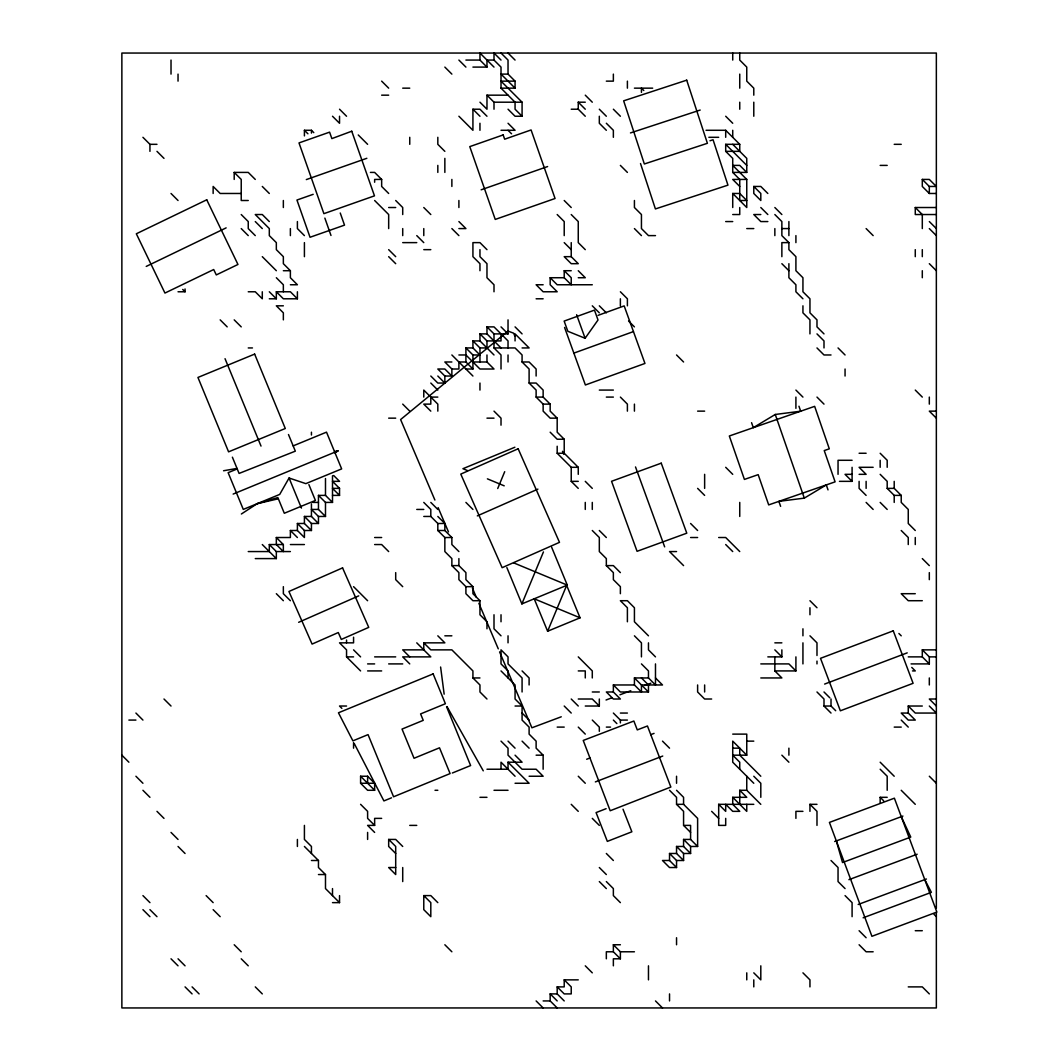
<?xml version="1.0" encoding="UTF-8"?>
<svg xmlns="http://www.w3.org/2000/svg" width="1061" height="1061" viewBox="0 0 1061 1061"><rect width="100%" height="100%" fill="white"/><g stroke="black" fill="none" stroke-linecap="round" stroke-linejoin="round"><path stroke-width="1.5" d="M497.728 488.511L504.704 471.694M506.853 567.555L521.879 603.895L543.444 551.919M547.622 631.229L566.654 585.38L580.062 617.82L547.622 631.229L534.2 598.789L580.062 617.82M293.168 445.885L326.509 432.145L341.655 468.896L305.847 483.644L289.069 478.007L279.706 494.413L243.287 509.413L228.142 472.662L237.213 468.922M585.115 338.273L598.019 319.984L594.465 310.13L564.147 321.085L567.821 331.271L585.115 338.273L576.614 314.732M478.63 355.316L400.607 419.559L434.891 500.036M481.177 353.207L508.033 331.098L513.657 333.207L514.903 336.231M241.377 514.001L257.12 503.71L277.849 497.556L284.308 513.259L315.409 500.447L308.884 484.612M335.037 452.835L338.021 450.885L334.48 451.509M798.96 406.23L800.684 411.204L775.259 414.466L753.297 427.663L751.573 422.689M780.617 506.349L778.88 501.362L804.304 498.126L826.294 484.917L835.1 481.853L824.238 450.58L829.304 448.816L814.649 406.35L729.331 435.991L744.411 479.426L758.177 474.652L768.694 504.903L826.294 484.917L828.018 489.89M226.139 227.876L146.232 266.417M537.9 489.121L477.317 515.885M358.711 595.871L298.658 622.303M233.155 494.068L338.021 450.885M514.864 447.238L462.941 468.697L467.53 470.593M521.879 603.895L567.29 585.115L551.654 547.264M391.509 797.819L383.91 800.922L354.294 743.615M452.357 773.005L470.62 765.551L446.575 706.772M606.11 808.681L596.083 812.593L607.343 841.386L631.865 831.797L623.019 809.211M586.68 759.252L589.956 757.992L610.194 810.75L670.857 787.037L647.449 725.989L637.276 729.902L633.868 721.029L583.232 740.445L589.956 757.992M650.764 734.65L654.053 733.39M595.367 781.904L662.74 756.055M824.622 684.066L907.208 652.86M561.256 716.798L531.906 727.793L499.572 651.878M606.056 699.995L612.237 697.674M619.956 694.783L630.778 690.724M644.677 685.512L650.857 683.191M834.675 841.532L902.924 816.068M917.168 854.211L848.919 879.675M858.177 904.489L926.425 879.012M863.137 917.805L931.386 892.341L924.768 879.635M598.086 315.342L624.173 305.913L644.955 363.446L585.38 384.984L564.585 327.451M573.868 353.114L633.444 331.589M306.311 179.588L366.841 158.288M313.181 194.322L296.947 200.038L310.037 237.266L344.52 225.131L340.249 213.009M547.609 166.55L481.15 189.8M630.473 132.93L700.194 110.052M709.981 140.768L713.058 139.76L727.952 185.144L655.406 208.937L640.512 163.54M257.12 503.71L278.34 498.776M223.566 470.752L237.014 468.418M465.912 60.066L479.957 60.066L486.972 67.095L486.972 60.066L494.002 60.066L501.017 67.095L501.017 88.156L515.062 102.201L515.062 109.217L522.078 116.246L522.078 102.201L501.017 81.14L515.062 81.14L515.062 88.156L501.017 88.156M472.927 67.095L486.972 67.095M515.062 81.14L508.033 74.111L501.017 74.111L515.062 88.156M606.335 81.14L613.364 81.14L613.364 74.111M402.716 88.156L409.745 88.156M634.425 88.156L652.674 88.156M381.655 95.172L388.671 95.172M479.957 102.201L486.972 109.217L486.972 95.172L508.033 95.172M486.972 95.172L494.002 102.201L522.078 102.201M585.274 116.246L578.258 109.217L578.258 102.201L585.274 102.201M458.896 116.246L472.927 130.291L472.927 109.217L479.957 109.217L486.972 116.246M571.229 109.217L578.258 109.217M522.078 116.246L515.062 116.246L508.033 109.217M304.414 135.901L304.414 130.291L311.443 130.291L313.777 132.625M501.017 130.291L515.062 130.291L508.033 123.262M706.042 130.291L725.697 130.291L739.742 144.323L739.742 151.352L725.697 151.352L725.697 144.323L739.742 144.323M708.854 137.307L718.682 137.307M142.93 137.307L149.946 144.323L156.975 144.323M894.211 144.323L901.227 144.323M880.166 165.397L887.195 165.397M234.202 179.428L234.202 172.412L248.247 172.412L255.277 179.428M370.422 172.412L374.639 172.412L381.655 179.428L381.655 186.457L388.671 193.473M725.697 151.352L732.727 158.368L732.727 172.412L746.758 172.412L746.758 158.368L732.727 144.323M381.655 179.428L374.639 179.428L374.639 182.24M732.727 172.412L739.742 179.428L739.742 200.502L746.758 200.502L739.742 193.473L732.727 193.473L746.758 207.518L746.758 179.428L732.727 179.428L739.742 186.457M922.301 179.428L929.317 179.428L936.346 186.457L929.317 186.457L922.301 179.428L922.301 186.457L929.317 193.473L936.346 193.473M753.787 186.457L760.803 193.473L760.803 200.502L753.787 193.473L753.787 186.457L760.803 186.457L767.832 193.473M241.232 193.473L220.171 193.473L213.142 186.457L213.142 193.473M248.247 200.502L241.232 200.502L241.232 179.428L234.202 172.412M388.671 207.518L395.7 207.518M936.346 214.534L915.272 214.534L915.272 207.518L936.346 207.518M732.727 214.534L739.742 214.534L739.742 207.518M760.803 214.534L753.787 214.534L760.803 221.563L767.832 221.563M725.697 221.563L732.727 221.563M458.896 228.579L465.912 228.579L458.896 221.563M746.758 228.579L753.787 228.579M781.864 228.579L788.893 228.579M655.486 235.608L648.47 235.608L641.441 228.579L641.441 214.534L634.425 207.518L634.425 200.502M402.716 242.624L416.761 242.624M823.999 333.897L816.983 326.881L816.983 319.865L809.954 312.836L809.954 298.791L802.938 291.775L802.938 277.73L795.909 270.714L795.909 256.669L788.893 249.653L788.893 242.624L781.864 242.624L781.864 256.669M423.777 249.653L430.806 249.653M571.229 256.669L564.213 256.669L571.229 263.685L578.258 263.685L571.229 256.669L571.229 242.624M283.353 270.714L290.382 270.714L290.382 277.73L297.398 284.759L290.382 284.759M564.213 270.714L571.229 277.73L571.229 284.759L564.213 277.73L564.213 270.714L571.229 270.714M543.139 284.759L536.123 284.759L543.139 291.775L557.184 291.775L550.168 284.759L550.168 277.73L564.213 277.73M578.258 277.73L585.274 277.73L578.258 270.714M592.29 284.759L557.184 284.759L550.168 277.73M178.036 291.775L185.052 291.775L185.052 288.963M248.247 291.775L255.277 291.775L262.292 298.791L262.292 291.775M269.308 298.791L276.337 298.791L276.337 291.775L290.382 291.775L297.398 298.791L297.398 291.775M297.398 298.791L283.353 298.791L276.337 291.775M536.123 298.791L543.139 298.791M283.353 305.82L276.337 305.82L283.353 312.836L283.353 319.865M501.017 347.942L486.972 333.897L486.972 326.881L494.002 326.881L508.033 340.926L508.033 347.942M494.002 354.971L479.957 340.926L479.957 333.897L486.972 333.897M486.972 326.881L494.002 333.897L508.033 333.897L508.033 319.865M472.927 347.942L465.912 347.942L472.927 354.971L479.957 354.971L472.927 347.942L472.927 340.926L479.957 340.926M479.957 333.897L486.972 340.926L501.017 340.926L501.017 333.897M248.247 347.942L252.465 347.942M472.927 340.926L479.957 347.942L486.972 347.942L486.972 340.926M494.002 333.897L494.002 347.942L515.062 347.942L522.078 354.971L522.078 361.987L529.107 369.016L529.107 383.048L536.123 390.077L536.123 397.093L543.139 404.122L550.168 404.122L550.168 411.137L557.184 418.153L557.184 432.198L564.213 439.227L564.213 453.259L578.258 467.304L578.258 474.333M522.078 347.942L529.107 347.942L515.062 333.897L515.062 340.926M458.896 354.971L465.912 354.971L479.957 369.016L494.002 369.016L486.972 361.987L472.927 361.987M831.015 354.971L823.999 354.971L816.983 347.942M451.867 361.987L444.851 361.987L451.867 369.016L458.896 369.016L458.896 361.987L465.912 361.987L472.927 369.016L465.912 369.016M522.078 361.987L529.107 361.987L536.123 369.016L536.123 376.032M451.867 376.032L444.851 369.016L437.822 369.016L444.851 376.032L451.867 376.032L451.867 369.016M444.851 376.032L444.851 383.048L437.822 383.048L430.806 376.032M529.107 383.048L536.123 383.048L543.139 390.077L543.139 397.093L550.168 404.122M599.319 390.077L613.364 390.077M437.822 397.093L430.806 397.093L430.806 404.122L423.777 404.122L430.806 411.137M536.123 397.093L543.139 397.093M606.335 397.093L613.364 397.093M697.621 411.137L704.637 411.137M936.346 411.137L929.317 411.137L936.346 418.153M388.671 418.153L395.7 418.153M486.972 418.153L494.002 418.153M557.184 418.153L550.168 418.153L543.139 411.137L543.139 404.122M564.213 439.227L557.184 439.227L550.168 432.198M557.184 446.243L557.184 453.259L564.213 453.259M859.105 453.259L866.121 453.259M852.089 460.288L838.044 460.288L838.044 474.333M557.184 453.259L571.229 467.304L578.258 467.304M873.15 467.304L859.105 467.304L866.121 474.333L859.105 474.333M852.089 474.333L845.06 474.333L852.089 481.349L839.45 481.349M571.229 467.304L571.229 481.349L578.258 481.349M339.533 495.394L339.533 488.378L332.504 488.378L339.533 495.394L332.504 495.394M880.166 474.333L887.195 481.349L887.195 488.378L894.211 488.378L901.227 495.394L901.227 502.41L908.256 509.439L908.256 523.484L915.272 530.5M318.459 495.394L325.488 495.394L332.504 502.41L325.488 502.41L318.459 495.394L318.459 509.439L325.488 516.455L318.459 516.455L311.443 509.439L318.459 509.439M887.195 488.378L894.211 495.394L901.227 495.394M312.849 502.41L318.459 502.41M416.761 509.439L423.777 509.439M304.414 530.5L304.414 537.516L297.398 530.5L297.398 523.484L304.414 530.5L311.443 530.5L304.414 523.484L304.414 516.455L311.443 516.455L318.459 523.484L318.459 516.455M423.777 516.455L430.806 516.455L437.822 523.484L444.851 523.484L444.851 530.5L451.867 537.516L451.867 544.545L458.896 551.561M297.398 523.484L304.414 523.484M304.414 516.455L311.443 523.484L318.459 523.484M276.337 537.516L283.353 544.545L283.353 551.561L276.337 544.545L276.337 537.516L290.382 537.516L290.382 530.5L297.398 530.5M437.822 523.484L437.822 530.5L444.851 530.5M374.639 537.516L381.655 537.516M437.822 530.5L444.851 537.516L451.867 537.516M690.592 537.516L697.621 537.516M718.682 537.516L725.697 537.516L739.742 551.561M248.247 551.561L269.308 551.561L269.308 544.545L283.353 544.545M290.382 544.545L304.414 544.545M374.639 544.545L381.655 544.545L388.671 551.561M269.308 544.545L276.337 551.561L290.382 551.561M676.547 551.561L669.531 551.561L683.576 565.606M255.277 558.59L276.337 558.59L276.337 551.561M444.851 537.516L444.851 551.561L451.867 558.59L451.867 565.606L458.896 565.606L465.912 572.622L465.912 579.651L472.927 586.667L472.927 593.696L479.957 600.712L479.957 614.757L486.972 621.773L486.972 628.802M592.29 530.5L599.319 537.516L599.319 551.561L606.335 558.59L606.335 565.606L613.364 565.606L620.38 572.622M451.867 565.606L458.896 572.622L458.896 579.651L465.912 586.667L472.927 586.667M915.272 593.696L901.227 593.696L908.256 600.712L922.301 600.712M479.957 600.712L472.927 600.712L465.912 593.696L465.912 586.667M444.851 635.818L451.867 635.818M409.745 656.878L402.716 649.862L423.777 649.862L423.777 642.847L444.851 642.847L437.822 635.818M774.848 642.847L781.864 642.847M922.301 649.862L929.317 656.878L929.317 663.907L922.301 656.878L922.301 649.862L936.346 649.862M353.565 637.223L353.565 642.847L339.533 642.847L346.549 649.862L346.549 656.878L353.565 656.878M374.639 656.878L395.7 656.878M767.832 656.878L781.864 656.878L781.864 649.862M908.256 656.878L922.301 656.878M929.317 656.878L936.346 656.878M367.61 663.907L374.639 663.907M388.671 663.907L402.716 663.907M760.803 663.907L788.893 663.907L795.909 670.923L795.909 656.878M911.067 663.907L929.317 663.907M367.61 670.923L381.655 670.923M578.258 670.923L585.274 670.923L585.274 677.952M774.848 656.878L774.848 670.923L795.909 670.923M912.473 670.923L915.272 670.923L911.77 667.422M423.777 642.847L430.806 649.862L451.867 649.862L472.927 670.923L472.927 677.952L479.957 677.952M655.486 677.952L662.502 684.968L641.441 684.968L641.441 691.984L634.425 684.968L634.425 677.952L648.47 677.952L655.486 684.968L655.486 663.907M760.803 677.952L781.864 677.952L774.848 670.923M613.364 691.984L606.335 691.984L613.364 699.013L620.38 699.013L613.364 691.984L613.364 684.968L634.425 684.968M592.29 691.984L599.319 691.984M641.441 677.952L648.47 684.968L648.47 691.984L620.38 691.984L613.364 684.968M578.258 699.013L592.29 699.013L599.319 706.029L599.319 699.013M711.652 699.013L704.637 699.013L697.621 691.984L697.621 684.968M936.346 699.013L929.317 699.013L936.346 706.029M346.549 706.029L339.533 706.029L341.867 708.377M515.062 706.029L522.078 706.029L522.078 720.074L529.107 727.103L529.107 734.119L536.123 741.135L536.123 748.164L543.139 755.18L543.139 769.225M585.274 706.029L599.319 706.029M816.983 691.984L823.999 699.013L823.999 706.029L831.015 706.029L835.697 710.711M908.256 713.058L901.227 713.058L908.256 720.074L915.272 720.074L908.256 713.058L908.256 706.029L922.301 706.029M620.38 713.058L627.396 713.058M128.885 720.074L135.914 720.074M613.364 713.058L620.38 720.074L627.396 720.074M557.184 727.103L564.213 727.103M606.335 727.103L610.552 727.103M894.211 727.103L901.227 727.103M732.727 734.119L746.758 734.119L746.758 755.18L732.727 755.18L739.742 762.209L739.742 769.225M746.758 741.135L753.787 741.135M732.727 748.164L739.742 748.164L739.742 755.18L760.803 776.241M536.123 755.18L543.139 755.18M486.972 769.225L508.033 769.225L508.033 762.209L522.078 762.209L515.062 755.18M360.594 776.241L367.61 776.241L374.639 783.27L374.639 790.286L367.61 790.286L360.594 783.27L360.594 776.241L374.639 790.286M529.107 776.241L543.139 776.241L536.123 769.225L522.078 769.225L508.033 755.18L508.033 748.164L501.017 741.135M360.594 783.27L374.639 783.27M515.062 783.27L529.107 783.27L508.033 762.209M435.023 790.286L437.822 790.286M494.002 790.286L508.033 790.286M739.742 804.331L739.742 790.286L746.758 790.286L760.803 804.331M479.957 797.315L486.972 797.315M725.697 818.376L725.697 825.392L718.682 825.392L718.682 804.331L725.697 811.347L725.697 804.331L732.727 811.347L739.742 811.347L732.727 804.331L732.727 797.315L746.758 797.315L739.742 790.286M880.166 802.925L880.166 797.315L887.195 797.315M669.531 790.286L676.547 797.315L676.547 804.331L683.576 804.331L697.621 818.376L697.621 846.466L690.592 846.466L683.576 839.437L683.576 846.466L690.592 853.482L683.576 853.482L676.547 846.466L683.576 846.466M718.682 804.331L753.787 804.331M809.954 811.347L809.954 804.331L816.983 804.331M802.938 811.347L795.909 811.347L795.909 818.376M381.655 818.376L374.639 818.376L374.639 825.392L367.61 825.392L374.639 832.421M409.745 825.392L416.761 825.392M676.547 804.331L683.576 811.347L683.576 825.392L690.592 825.392L690.592 839.437L697.621 846.466M395.7 853.482L388.671 846.466L388.671 839.437L395.7 839.437L402.716 846.466M683.576 839.437L690.592 839.437M669.531 853.482L676.547 853.482L683.576 860.498L676.547 860.498L669.531 853.482L669.531 860.498L676.547 867.527L669.531 867.527L662.502 860.498L669.531 860.498M311.443 860.498L318.459 860.498L318.459 867.527L325.488 874.543L325.488 888.587L339.533 902.632L332.504 902.632M395.7 867.527L388.671 867.527L395.7 874.543L395.7 846.466L388.671 839.437M318.459 874.543L325.488 874.543M423.777 895.603L430.806 902.632L430.806 916.677L423.777 909.648L423.777 895.603L430.806 895.603L437.822 902.632M915.272 930.709L922.301 930.709M613.364 944.754L620.38 951.783L620.38 958.799L613.364 951.783L613.364 944.754L620.38 944.754M613.364 951.783L606.335 951.783L606.335 958.799M620.38 951.783L634.425 951.783M873.15 951.783L866.121 951.783L859.105 944.754M620.38 958.799L613.364 958.799L613.364 965.828M564.213 1000.934L557.184 993.905L557.184 986.889L564.213 986.889L564.213 979.86L578.258 979.86M908.256 986.889L922.301 986.889L929.317 993.905M557.184 1007.95L550.168 1000.934L550.168 993.905L557.184 993.905M543.139 1000.934L550.168 1000.934M487.397 478.843L504.214 485.832M513.803 562.914L567.29 585.115M915.272 207.518L922.301 214.534L922.301 228.579M929.317 221.563L936.346 228.579M929.317 228.579L936.346 235.608M929.317 263.685L936.346 270.714M866.121 228.579L873.15 235.608M725.697 116.246L732.727 123.262M725.697 144.323L746.758 165.397M746.758 172.412L739.742 165.397L732.727 165.397L746.758 179.428M774.848 207.518L781.864 214.534M774.848 214.534L781.864 221.563L781.864 235.608L788.893 242.624M643.788 90.503L641.441 88.156L641.441 92.373M760.803 207.518L767.832 214.534M915.272 390.077L922.301 397.093M781.864 263.685L788.893 270.714M613.364 109.217L620.38 116.246M802.938 298.791L795.909 291.775L795.909 284.759L788.893 277.73L788.893 263.685M585.274 95.172L592.29 102.201M599.319 109.217L606.335 116.246M838.044 347.942L845.06 354.971M606.335 123.262L613.364 130.291L613.364 137.307M816.983 333.897L823.999 340.926L823.999 347.942M578.258 102.201L585.274 109.217M606.335 130.291L599.319 123.262L599.319 116.246M508.033 53.05L515.062 60.066M620.38 165.397L627.396 172.412M501.017 53.05L508.033 60.066L508.033 74.111M501.017 60.066L494.002 53.05L494.002 60.066M494.002 67.095L479.957 53.05L479.957 60.066M880.166 453.259L887.195 460.288L887.195 467.304M816.983 397.093L823.999 404.122M634.425 228.579L641.441 235.608M795.909 390.077L802.938 397.093M458.896 60.066L465.912 67.095M444.851 67.095L451.867 74.111M508.033 130.291L511.548 133.792M880.166 502.41L887.195 509.439M866.121 495.394L859.105 488.378L859.105 481.349M901.227 530.5L908.256 537.516L908.256 544.545M472.927 109.217L479.957 116.246M564.213 200.502L571.229 207.518M866.121 502.41L873.15 509.439M922.301 558.59L929.317 565.606M571.229 214.534L578.258 221.563L578.258 242.624L585.274 249.653M557.184 214.534L564.213 221.563L564.213 235.608M620.38 291.775L627.396 298.791L627.396 305.82M564.213 242.624L571.229 249.653M676.547 354.971L683.576 361.987M628.576 321.032L634.425 326.881M381.655 81.14L388.671 88.156M444.851 151.352L437.822 144.323L437.822 137.307M599.319 305.82L606.335 312.836M592.29 305.82L599.319 312.836M898.892 633.483L901.227 635.818M725.697 467.304L732.727 474.333M486.972 249.653L479.957 242.624L472.927 242.624L472.927 256.669L479.957 263.685L479.957 270.714M339.533 109.217L346.549 116.246M358.247 134.959L367.61 144.323M451.867 228.579L458.896 235.608M620.38 397.093L627.396 404.122L627.396 411.137M929.317 706.029L936.346 713.058L915.272 713.058L908.256 706.029M332.504 116.246L339.533 123.262L339.533 116.246M423.777 207.518L430.806 214.534M697.621 488.378L704.637 495.394M809.954 600.712L816.983 607.741M395.7 200.502L402.716 207.518L402.716 214.534M515.062 326.881L522.078 333.897M416.761 235.608L423.777 242.624M725.697 544.545L732.727 551.561M901.227 720.074L908.256 727.103M304.414 130.291L307.929 133.792M374.639 200.502L388.671 214.534L388.671 228.579M501.017 326.881L508.033 333.897M809.954 635.818L816.983 642.847L816.983 655.486M690.592 523.484L697.621 530.5M929.317 776.241L936.346 783.27M494.002 347.942L501.017 354.971L501.017 369.016M388.671 249.653L395.7 256.669M388.671 256.669L395.7 263.685M823.999 691.984L829.848 697.846M774.848 649.862L781.864 656.878M823.999 706.029L831.015 713.058M880.166 762.209L894.211 776.241M880.166 769.225L887.195 776.241L887.195 790.286M901.227 790.286L915.272 804.331M585.274 481.349L592.29 488.378M451.867 354.971L472.927 376.032M571.229 481.349L578.258 488.378M494.002 411.137L501.017 418.153L501.017 425.182M880.166 797.315L883.68 800.816M262.292 186.457L269.308 193.473M304.414 235.608L297.398 228.579L297.398 221.563M599.319 530.5L606.335 537.516M437.822 376.032L444.851 383.048M269.308 221.563L262.292 214.534L255.277 214.534L269.308 228.579L269.308 235.608L276.337 242.624L276.337 249.653L283.353 256.669L283.353 263.685L290.382 270.714M430.806 383.048L437.822 390.077M606.335 565.606L613.364 572.622L613.364 579.651L620.38 586.667L620.38 593.696M255.277 221.563L262.292 228.579M241.232 214.534L248.247 221.563L248.247 228.579L255.277 235.608M781.864 755.18L788.893 762.209M933.998 914.33L936.346 916.677M241.232 228.579L248.247 235.608M648.47 635.818L634.425 621.773L634.425 607.741L627.396 600.712L620.38 600.712L627.396 607.741L627.396 621.773M156.975 151.352L163.991 158.368M262.292 256.669L276.337 270.714M809.954 804.331L816.983 811.347L816.983 825.392M276.337 277.73L283.353 284.759L283.353 291.775M402.716 404.122L409.745 411.137M634.425 635.818L641.441 642.847L641.441 656.878M655.486 656.878L648.47 649.862L648.47 642.847M746.758 755.18L732.727 741.135L732.727 762.209L753.787 783.27M171.02 193.473L178.036 200.502M269.308 291.775L276.337 298.791M641.441 663.907L648.47 670.923L648.47 677.952M753.787 776.241L760.803 783.27L760.803 797.315M831.015 860.498L838.044 867.527L838.044 881.572L845.06 888.587M465.912 502.41L472.927 509.439M634.425 677.952L648.47 691.984M845.06 895.603L852.089 902.632L852.089 916.677M732.727 797.315L746.758 811.347L746.758 804.331M430.806 502.41L437.822 509.439M859.105 930.709L866.121 937.738M423.777 502.41L430.806 509.439L430.806 516.455M437.822 516.455L444.851 523.484M578.258 656.878L592.29 670.923L592.29 677.952M662.502 741.135L669.531 748.164M234.202 319.865L241.232 326.881M220.171 319.865L227.187 326.881M711.652 811.347L718.682 818.376M182.717 289.441L185.052 291.775M613.364 720.074L616.865 723.589M676.547 790.286L683.576 797.315L683.576 804.331M571.229 699.013L578.258 706.029M592.29 720.074L599.319 727.103L599.319 731.308M501.017 635.818L494.002 628.802L494.002 614.757M333.671 475.5L339.533 481.349L332.504 481.349L339.533 488.378M564.213 706.029L571.229 713.058M683.576 825.392L690.592 832.421M522.078 670.923L529.107 677.952L529.107 684.968M578.258 727.103L585.274 734.119M501.017 670.923L515.062 684.968L515.062 699.013L522.078 706.029M802.938 972.844L809.954 979.86L809.954 986.889M402.716 586.667L395.7 579.651L395.7 572.622M522.078 713.058L529.107 720.074M578.258 776.241L585.274 783.27M472.927 677.952L479.957 684.968L479.957 691.984L486.972 699.013M522.078 741.135L529.107 748.164M753.787 972.844L760.803 979.86L760.803 965.828M416.761 642.847L430.806 656.878L402.716 656.878L409.745 663.907M592.29 818.376L599.319 825.392M353.565 586.667L367.61 600.712M508.033 741.135L515.062 748.164M571.229 804.331L578.258 811.347M290.382 530.5L297.398 537.516M606.335 853.482L613.364 860.498M515.062 776.241L501.017 762.209L501.017 769.225M599.319 867.527L606.335 874.543M606.335 881.572L613.364 888.587L613.364 895.603L620.38 902.632M262.292 544.545L276.337 558.59M599.319 881.572L606.335 888.587M353.565 649.862L360.594 656.878M290.382 600.712L283.353 593.696L283.353 586.667M346.549 656.878L360.594 670.923M276.337 593.696L283.353 600.712M655.486 1000.934L662.502 1007.95M585.274 965.828L592.29 972.844M564.213 979.86L571.229 986.889L571.229 993.905L564.213 993.905L557.184 986.889M360.594 804.331L367.61 811.347L367.61 818.376L374.639 825.392M550.168 993.905L557.184 1000.934M536.123 1000.934L543.139 1007.95M444.851 944.754L451.867 951.783M163.991 699.013L171.02 706.029M304.414 846.466L318.459 860.498M135.914 713.058L142.93 720.074M121.869 755.18L128.885 762.209M135.914 776.241L142.93 783.27M142.93 790.286L149.946 797.315M156.975 811.347L163.991 818.376M171.02 832.421L178.036 839.437M178.036 846.466L185.052 853.482M206.126 895.603L213.142 902.632M213.142 909.648L220.171 916.677M234.202 944.754L241.232 951.783M241.232 958.799L248.247 965.828M255.277 986.889L262.292 993.905M142.93 895.603L149.946 902.632M149.946 909.648L156.975 916.677M142.93 909.648L149.946 916.677M178.036 958.799L185.052 965.828M171.02 958.799L178.036 965.828M192.081 986.889L199.097 993.905M185.052 986.889L192.081 993.905M446.999 706.586L483.259 770.83M901.28 816.678L936.876 912.062L871.917 936.306L864.781 917.195L829.423 822.421L894.383 798.19L901.28 816.678L910.762 837.076L842.527 862.54L836.333 840.922M438.127 507.635L448.471 531.919M472.41 588.112L476.283 597.21M478.869 603.285L498.272 648.841M562.489 451.31L563.736 454.333M288.486 434.519L295.329 451.15L239.083 473.431L232.386 457.185M289.069 478.007L301.457 508.1M225.038 358.698L261.019 446.084M635.512 466.946L664.65 546.866M330.979 235.476L324.865 218.102M775.259 414.466L804.304 498.113M440.607 667.024L444.148 694.159M936.346 908.243L936.346 53.05L121.869 53.05L121.869 1007.95L936.346 1007.95L936.346 912.46M929.317 186.457L929.317 193.473M929.317 397.093L929.317 404.122M929.317 572.622L929.317 579.651M929.317 677.952L929.317 684.968M922.301 249.653L922.301 256.669M922.301 270.714L922.301 277.73M915.272 249.653L915.272 256.669M915.272 537.516L915.272 544.545M894.211 481.349L894.211 488.378M894.211 495.394L894.211 502.41M880.166 460.288L880.166 467.304M866.121 481.349L866.121 488.378M852.089 467.304L852.089 481.349M845.06 369.016L845.06 376.032M831.015 699.013L831.015 706.029M816.983 661.096L816.983 663.907M809.954 333.897L809.954 319.865L802.938 312.836L802.938 305.82M809.954 607.741L809.954 614.757M802.938 628.802L802.938 635.818M802.938 642.847L802.938 663.907M795.909 235.608L795.909 242.624M795.909 397.093L795.909 408.326M788.893 221.563L788.893 235.608M788.893 748.164L788.893 755.18M774.848 228.579L774.848 235.608M753.787 95.172L753.787 88.156L746.758 81.14L746.758 67.095L739.742 60.066L739.742 53.05M753.787 102.201L753.787 116.246M753.787 979.86L753.787 986.889M746.758 776.241L746.758 790.286M746.758 972.844L746.758 979.86M739.742 74.111L739.742 88.156M739.742 102.201L739.742 109.217M739.742 502.41L739.742 516.455M732.727 53.05L732.727 60.066M732.727 130.291L732.727 137.307M732.727 193.473L732.727 207.518M725.697 130.291L725.697 137.307M704.637 474.333L704.637 488.378M704.637 684.968L704.637 691.984M690.592 846.466L690.592 853.482M683.576 853.482L683.576 860.498M676.547 776.241L676.547 783.27M676.547 846.466L676.547 853.482M676.547 860.498L676.547 867.527M676.547 937.738L676.547 944.754M669.531 993.905L669.531 1000.934M648.47 965.828L648.47 979.86M634.425 404.122L634.425 411.137M627.396 81.14L627.396 88.156M620.38 298.791L620.38 305.82M620.38 720.074L620.38 722.886M592.29 502.41L592.29 509.439M585.274 502.41L585.274 509.439M522.078 691.984L522.078 677.952L508.033 663.907L508.033 656.878L501.017 649.862L501.017 663.907L508.033 670.923L508.033 677.952M508.033 354.971L508.033 361.987M508.033 635.818L508.033 642.847M501.017 614.757L501.017 621.773M494.002 102.201L494.002 109.217M494.002 291.775L494.002 284.759L486.972 277.73L486.972 263.685L479.957 256.669L479.957 249.653M486.972 354.971L486.972 361.987M479.957 123.262L479.957 130.291M479.957 347.942L479.957 361.987M479.957 383.048L479.957 390.077M472.927 354.971L472.927 369.016M465.912 347.942L465.912 361.987M458.896 200.502L458.896 207.518M458.896 558.59L458.896 565.606M451.867 179.428L451.867 186.457M444.851 158.368L444.851 172.412M437.822 165.397L437.822 172.412M437.822 411.137L437.822 404.122L423.777 390.077L423.777 397.093M423.777 228.579L423.777 235.608M409.745 137.307L409.745 144.323M402.716 228.579L402.716 235.608M402.716 867.527L402.716 881.572M367.61 776.241L367.61 783.27M367.61 832.421L367.61 839.437M353.565 742.541L353.565 748.164M346.549 640.035L346.549 642.847M339.533 895.603L339.533 902.632M332.504 475.739L332.504 502.41M332.504 888.587L332.504 895.603M325.488 478.538L325.488 495.394M325.488 502.41L325.488 516.455M311.443 130.291L311.443 133.089M311.443 432.198L311.443 435.01M311.443 503.816L311.443 516.455M311.443 523.484L311.443 530.5M311.443 853.482L311.443 846.466L304.414 839.437L304.414 825.392M304.414 242.624L304.414 256.669M297.398 839.437L297.398 846.466M290.382 228.579L290.382 235.608M283.353 200.502L283.353 207.518M178.036 74.111L178.036 81.14M171.02 60.066L171.02 74.111M149.946 144.323L149.946 151.352M206.736 199.8L136.325 233.778L164.946 293.061L213.699 269.534L216.298 274.918L237.956 264.468L206.736 199.8M518.153 448.763L460.779 474.108L502.132 567.688L559.492 542.343L518.153 448.763M342.57 567.887L288.937 591.481L312.08 644.08L338.287 632.542L341.324 639.438L368.737 627.369L342.57 567.887M254.64 354.095L197.943 377.451L228.579 451.84L285.29 428.511L254.64 354.095M433.14 673.894L338.459 712.793L352.902 740.857L368.048 734.623L393.578 796.784L450.103 773.575L439.506 747.806L414.042 758.27L402.026 729.079L423.233 720.353L420.594 713.92L445.395 703.735L433.14 673.894M893.269 630.831L820.511 658.324L840.352 710.804L913.097 683.311L893.269 630.831M351.748 131.219L331.868 138.606L329.586 132.148L299.003 142.917L323.897 213.659L374.48 195.847L351.748 131.219M661.242 463.166L611.56 481.296L637.077 551.309L686.785 533.179L661.242 463.166M503.153 134.933L469.771 146.617L495.248 219.428L555.062 198.5L531.084 129.959L504.665 139.203L503.153 134.933M686.706 80.172L623.656 100.835L644.345 163.978L707.408 143.301L686.706 80.172"/></g></svg>
